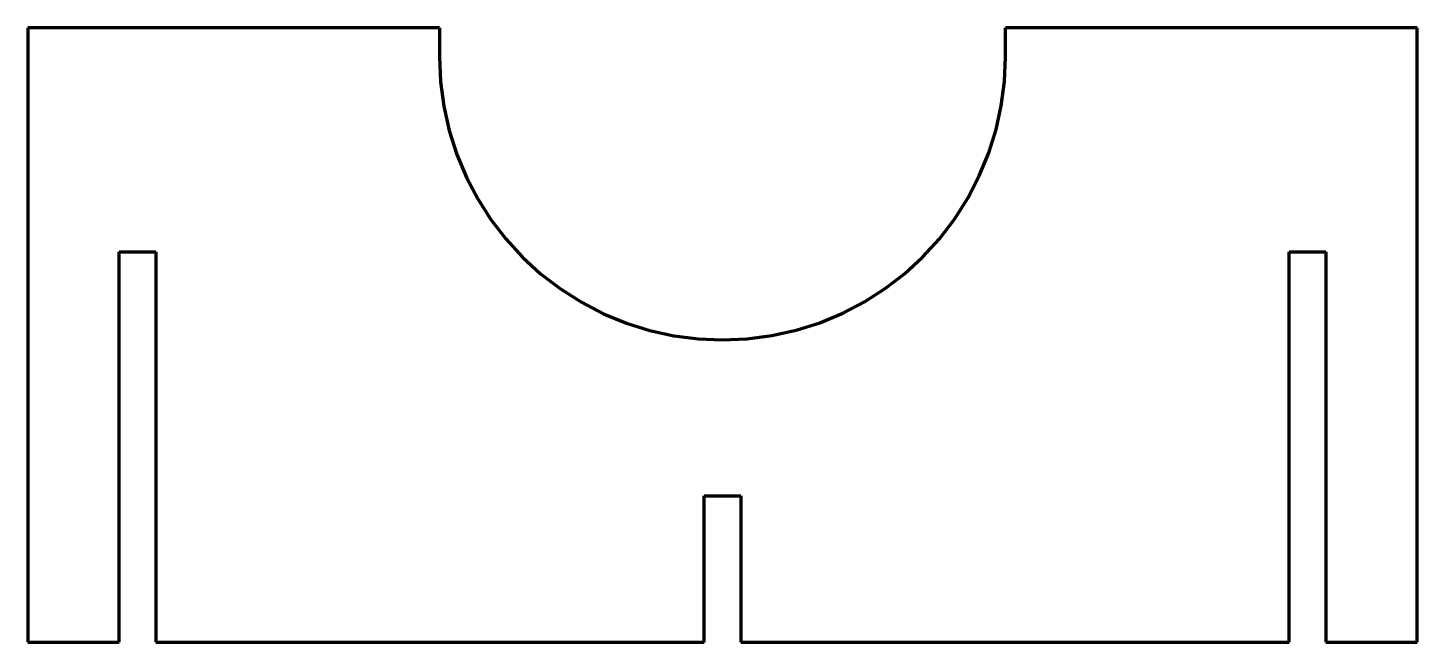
# Model space of a CAD drawing. Header units: inches. Extents: x -7.1 to 7.1, y -6 to 0.3.
import ezdxf

# ---------------------------------------------------------------- set-up
doc = ezdxf.new("R2010")
doc.units = ezdxf.units.IN
doc.header["$MEASUREMENT"] = 0
doc.layers.add('1', color=7, linetype='Continuous', true_color=0xffffff)

msp = doc.modelspace()

# ---------------------------------------------------------------- linework, layer by layer
at = {"layer": '1', "color": 163, "linetype": 'Continuous', "lineweight": 70}
for p, q in [((-2.903007, 0.29626), (-7.125, 0.29626)), ((-7.125, 0.29626), (-7.125, -6)), ((-2.903007, 0.29626), (-2.903002, 0)), ((7.125, 0.29626), (2.903007, 0.29626)), ((7.125, -6), (7.125, 0.29626)), ((-6.1875, -6), (-6.1875, -2)), ((-6.1875, -2), (-5.8125, -2)), ((-5.8125, -2), (-5.8125, -6)), ((5.8125, -6), (5.8125, -2)), ((5.8125, -2), (6.1875, -2)), ((6.1875, -2), (6.1875, -6)), ((-0.1875, -6), (-0.1875, -4.5)), ((-0.1875, -4.5), (0.1875, -4.5)), ((0.1875, -4.5), (0.1875, -6)), ((-7.125, -6), (-6.1875, -6)), ((-5.8125, -6), (-0.1875, -6)), ((0.1875, -6), (5.8125, -6)), ((6.1875, -6), (7.125, -6))]:
    msp.add_line(p, q, dxfattribs=at)
for points in [[(2.903002, -0.000001), (2.903005, 0.165905), (2.903007, 0.29626)], [(-2.903002, 0), (-2.891739, -0.255825), (-2.858235, -0.507862), (-2.802782, -0.756161), (-2.725129, -1.000493), (-2.626544, -1.236435), (-2.510628, -1.457497), (-2.375849, -1.66815), (-2.222204, -1.867928), (-2.052671, -2.05279), (-1.865314, -2.224455), (-1.663081, -2.37941), (-1.446405, -2.516987), (-1.219808, -2.634286), (-0.984788, -2.730857), (-0.745583, -2.805605), (-0.499376, -2.859731), (-0.251196, -2.892144), (-0.00188, -2.902999), (0.253135, -2.891931), (0.507562, -2.858279), (0.756116, -2.802829), (0.998352, -2.725946), (1.234384, -2.627471), (1.457418, -2.510638), (1.667949, -2.376002), (1.865964, -2.22391), (2.051311, -2.054149), (2.224384, -1.865379), (2.37917, -1.663421), (2.515635, -1.448774), (2.633597, -1.22126), (2.730927, -0.984656), (2.805433, -0.746387), (2.859212, -0.502262), (2.891949, -0.252553), (2.903002, -0.000001)]]:
    msp.add_lwpolyline(points, dxfattribs=at)

doc.saveas('drawing.dxf')
